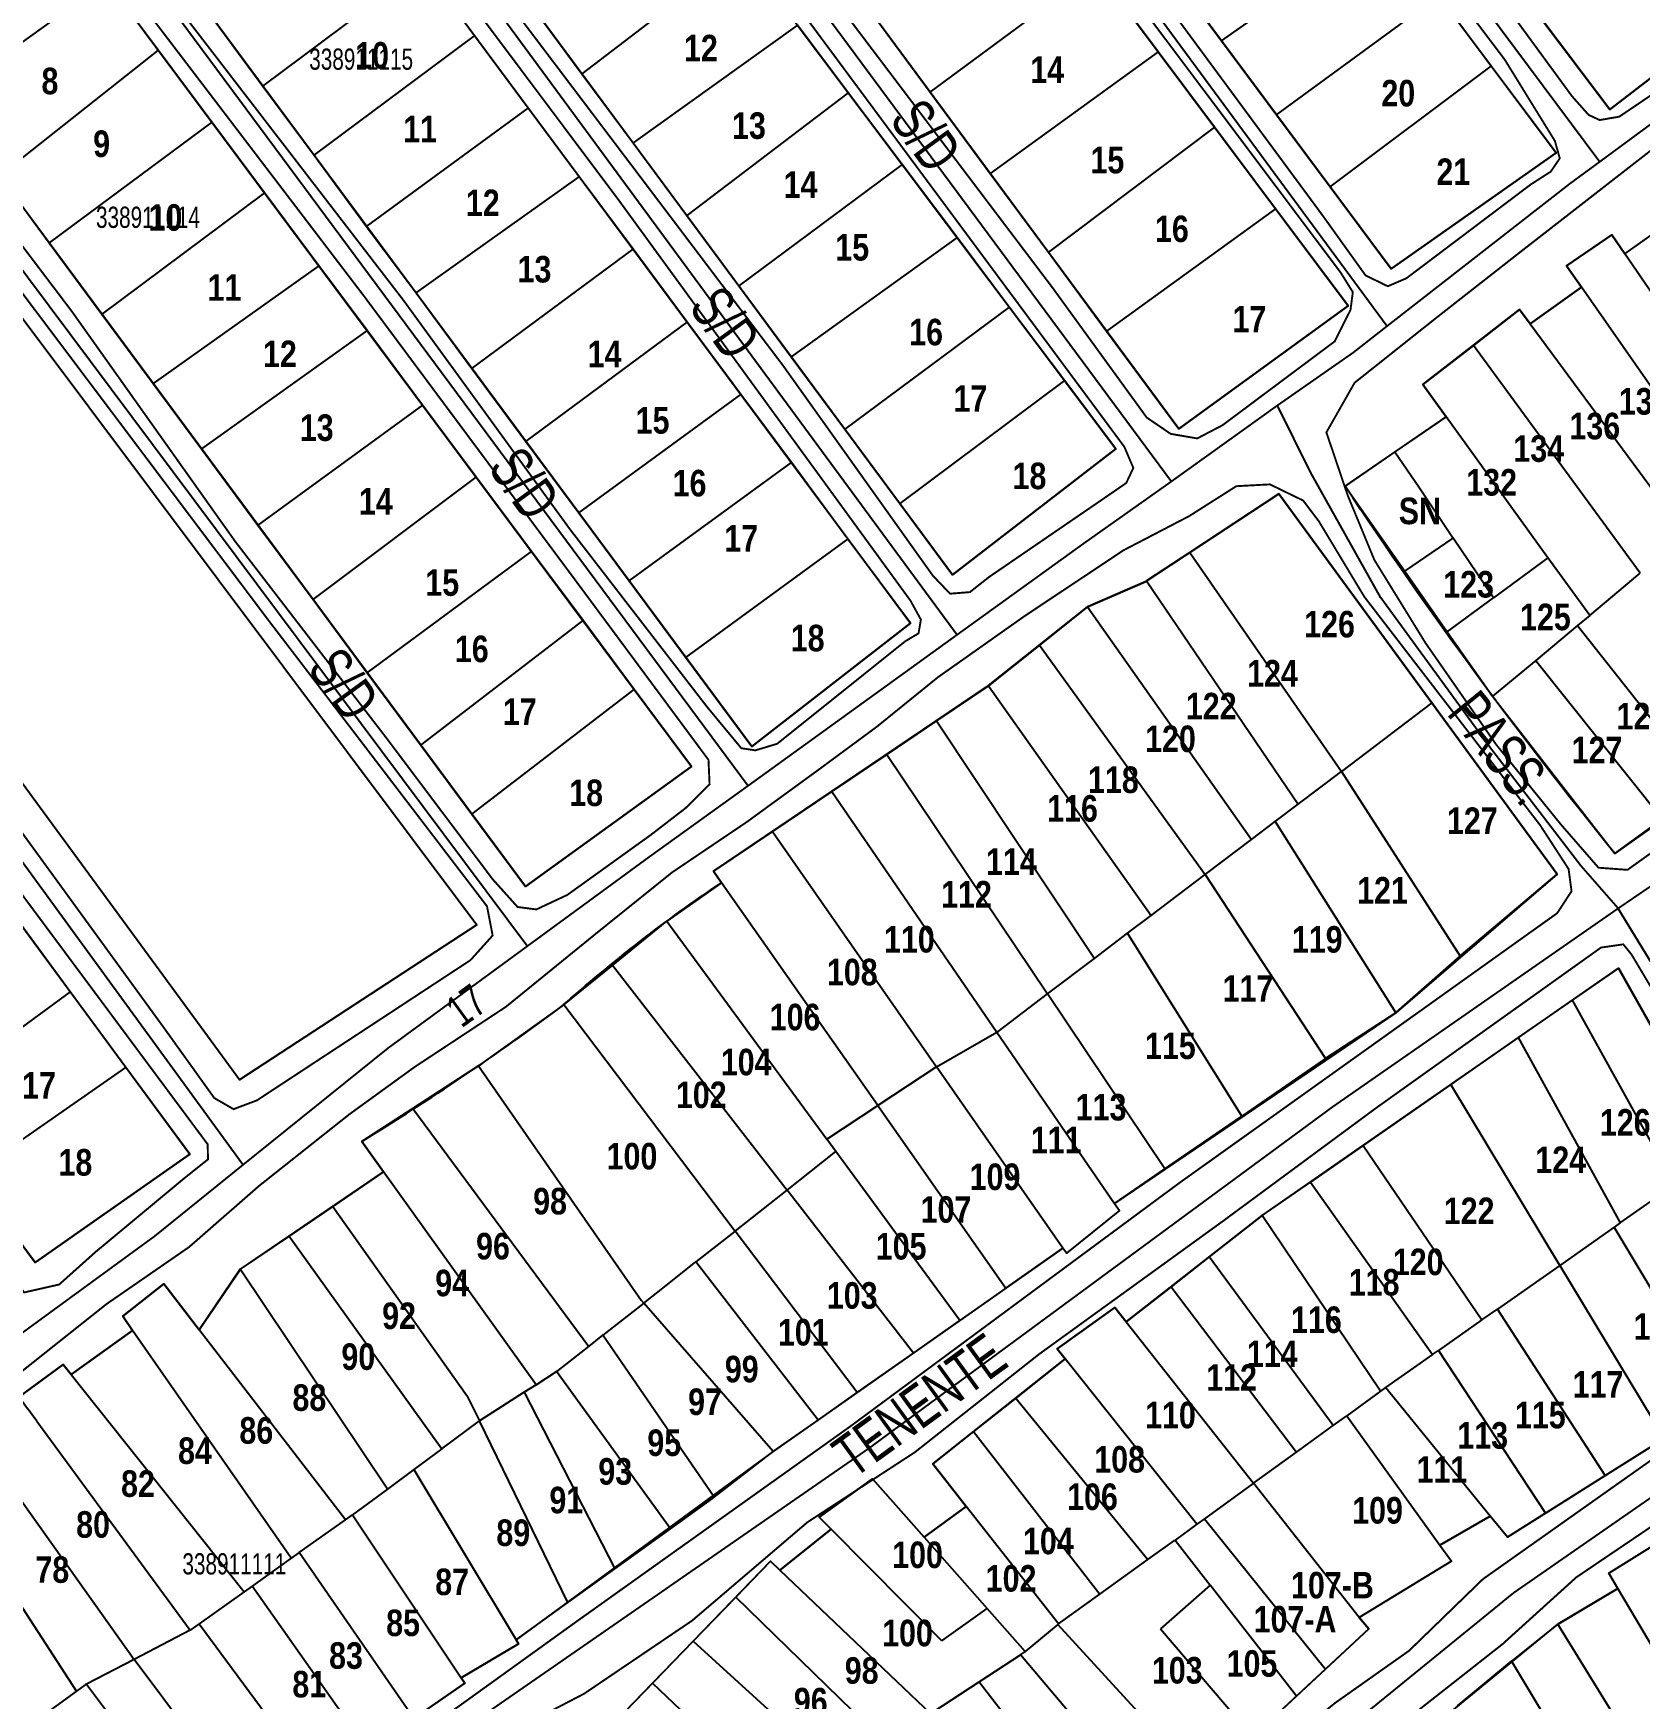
# Model space of a CAD drawing. Extents: x 204256 to 207861, y 4845615 to 4848347.
# Drawn here: x 207043.2 to 207194.6, y 4847500 to 4847656.9 of the extents above; entities that cross this region are included whole.
import ezdxf
from ezdxf.enums import TextEntityAlignment as Align

# ---------------------------------------------------------------- set-up
doc = ezdxf.new("R2010")
doc.units = 0
doc.header["$LTSCALE"] = 1.5
doc.header["$MEASUREMENT"] = 0
for name, pattern in [('PHANTOMX2', [5, 2.5, -0.5, 0.5, -0.5, 0.5, -0.5]), ('TRACO_13', [8, 5, -1, 1, -1]), ('TRACO_25', [8, 3, -1, 1, -1, 1, -1])]:
    doc.linetypes.add(name, pattern=pattern)
for name, color, linetype in [('CD-MALHA-LOTES', 40, 'CONTINUOUS'), ('CD_TXT_QUADRA', 7, 'CONTINUOUS'), ('RU-QUADRAS', 210, 'CONTINUOUS'), ('SV-EIXO-RUA-N-PAV', 6, 'CONTINUOUS'), ('SV-EIXO-RUA-PAV', 20, 'CONTINUOUS'), ('SV-RUA-NAO-PAV-S-GUIA-C-GUIA', 7, 'PHANTOMX2'), ('SV-RUA-PAVIM-S-GUIA-C-GUIA', 7, 'CONTINUOUS'), ('SV-TXT-RUA-N-PAV-S-GUIA-C-GUIA', 7, 'CONTINUOUS'), ('Th_NmrPort', 7, 'CONTINUOUS')]:
    doc.layers.add(name, color=color, linetype=linetype)
doc.styles.add('ARIAL', font='ARIAL.TTF')
doc.styles.get("Standard").update_dxf_attribs({"font": 'swisscbo.ttf'})

msp = doc.modelspace()

# ---------------------------------------------------------------- linework, layer by layer
at = {"layer": 'CD-MALHA-LOTES', "linetype": 'Continuous'}
for p, q in [((207155.2, 4847656.16), (207170.69, 4847667.06)), ((207110, 4847664.62), (207094.93, 4847653.05)), ((207050.17, 4847661.79), (207034.71, 4847650.67)), ((207055.01, 4847655.29), (207050.17, 4847661.79)), ((207064.87, 4847651.9), (207079.98, 4847663.17)), ((207084.82, 4847656.65), (207079.98, 4847663.17)), ((207127.75, 4847651.32), (207143.4, 4847662.92)), ((207149.22, 4847655.13), (207143.4, 4847662.92)), ((207150.35, 4847662.68), (207155.2, 4847656.16)), ((207160.39, 4847649.18), (207175.68, 4847660.39)), ((207180.62, 4847653.77), (207175.68, 4847660.39)), ((207059.83, 4847658.7), (207064.87, 4847651.9)), ((207089.99, 4847659.74), (207094.93, 4847653.05)), ((207122.19, 4847658.85), (207127.75, 4847651.32)), ((207115.24, 4847657.64), (207099.75, 4847646.54)), ((207120.03, 4847651.26), (207115.24, 4847657.64)), ((207185.36, 4847658.21), (207191.79, 4847649.68)), ((207069.7, 4847645.38), (207084.82, 4847656.65)), ((207089.88, 4847649.83), (207084.82, 4847656.65)), ((207155.2, 4847656.16), (207160.39, 4847649.18)), ((207055.01, 4847655.29), (207040.04, 4847643.47)), ((207060.07, 4847648.49), (207055.01, 4847655.29)), ((207149.22, 4847655.13), (207133.41, 4847643.66)), ((207154.53, 4847648.03), (207149.22, 4847655.13)), ((207094.93, 4847653.05), (207099.75, 4847646.54)), ((207165.44, 4847642.4), (207180.62, 4847653.77)), ((207064.87, 4847651.9), (207069.7, 4847645.38)), ((207120.03, 4847651.26), (207104.81, 4847639.7)), ((207125.12, 4847644.5), (207120.03, 4847651.26)), ((207127.75, 4847651.32), (207133.41, 4847643.66)), ((207074.65, 4847638.68), (207089.88, 4847649.83)), ((207094.68, 4847643.36), (207089.88, 4847649.83)), ((207160.39, 4847649.18), (207165.44, 4847642.4)), ((207060.07, 4847648.49), (207044.73, 4847637.13)), ((207065.03, 4847641.83), (207060.07, 4847648.49)), ((207154.53, 4847648.03), (207138.89, 4847636.24)), ((207160.3, 4847640.32), (207154.53, 4847648.03)), ((207099.75, 4847646.54), (207104.81, 4847639.7)), ((207069.7, 4847645.38), (207074.65, 4847638.68)), ((207125.12, 4847644.5), (207109.71, 4847633.08)), ((207130.28, 4847637.62), (207125.12, 4847644.5)), ((207040.04, 4847643.47), (207044.73, 4847637.13)), ((207079.3, 4847632.41), (207094.68, 4847643.36)), ((207099.76, 4847636.52), (207094.68, 4847643.36)), ((207133.41, 4847643.66), (207138.89, 4847636.24)), ((207065.03, 4847641.83), (207049.71, 4847630.4)), ((207070.14, 4847634.97), (207065.03, 4847641.83)), ((207165.44, 4847642.4), (207171.17, 4847634.69)), ((207104.81, 4847639.7), (207109.71, 4847633.08)), ((207160.3, 4847640.32), (207144.37, 4847628.82)), ((207193.21, 4847636.09), (207199.37, 4847640.46)), ((207074.65, 4847638.68), (207079.3, 4847632.41)), ((207044.73, 4847637.13), (207049.71, 4847630.4)), ((207130.28, 4847637.62), (207114.66, 4847626.38)), ((207135.2, 4847631.08), (207130.28, 4847637.62)), ((207070.14, 4847634.97), (207054.54, 4847623.87)), ((207074.69, 4847628.86), (207070.14, 4847634.97)), ((207084.56, 4847625.3), (207099.76, 4847636.52)), ((207104.86, 4847629.64), (207099.76, 4847636.52)), ((207138.89, 4847636.24), (207144.37, 4847628.82)), ((207208.28, 4847613.98), (207193.21, 4847636.09)), ((207079.3, 4847632.41), (207084.56, 4847625.3)), ((207109.71, 4847633.08), (207114.66, 4847626.38)), ((207189.11, 4847632.94), (207184.28, 4847629.5)), ((207203.04, 4847612.97), (207189.11, 4847632.94)), ((207049.71, 4847630.4), (207054.54, 4847623.87)), ((207135.2, 4847631.08), (207119.71, 4847619.56)), ((207140.39, 4847624.17), (207135.2, 4847631.08)), ((207074.69, 4847628.86), (207059.09, 4847617.71)), ((207079.91, 4847621.85), (207074.69, 4847628.86)), ((207089.66, 4847618.42), (207104.86, 4847629.64)), ((207109.9, 4847622.85), (207104.86, 4847629.64)), ((207144.37, 4847628.82), (207151.19, 4847619.59)), ((207184.28, 4847629.5), (207198.97, 4847609.58)), ((207194.65, 4847605.99), (207178.93, 4847627.47)), ((207114.66, 4847626.38), (207119.71, 4847619.56)), ((207084.56, 4847625.3), (207089.66, 4847618.42)), ((207140.39, 4847624.17), (207124.89, 4847612.56)), ((207054.54, 4847623.87), (207059.09, 4847617.71)), ((207094.63, 4847611.7), (207109.9, 4847622.85)), ((207114.67, 4847616.42), (207109.9, 4847622.85)), ((207079.91, 4847621.85), (207064.41, 4847610.53)), ((207084.97, 4847615.05), (207079.91, 4847621.85)), ((207119.71, 4847619.56), (207124.89, 4847612.56)), ((207176.36, 4847620.74), (207171.54, 4847617.43)), ((207185.96, 4847607.46), (207176.36, 4847620.74)), ((207059.09, 4847617.71), (207064.41, 4847610.53)), ((207089.66, 4847618.42), (207094.63, 4847611.7)), ((207099.39, 4847605.27), (207114.67, 4847616.42)), ((207120, 4847609.22), (207114.67, 4847616.42)), ((207171.54, 4847617.43), (207173.84, 4847614.03)), ((207069.61, 4847603.51), (207084.97, 4847615.05)), ((207090.19, 4847608.04), (207084.97, 4847615.05)), ((207173.84, 4847614.03), (207177.04, 4847609.29)), ((207094.63, 4847611.7), (207099.39, 4847605.27)), ((207064.41, 4847610.53), (207069.61, 4847603.51)), ((207104.72, 4847598.07), (207120, 4847609.22)), ((207172.46, 4847606.2), (207177.04, 4847609.29)), ((207180.82, 4847603.68), (207177.04, 4847609.29)), ((207074.71, 4847596.61), (207090.19, 4847608.04)), ((207095.04, 4847601.53), (207090.19, 4847608.04)), ((207152.2, 4847607.94), (207148.13, 4847605.27)), ((207152.2, 4847607.94), (207166.5, 4847587.33)), ((207185.96, 4847607.46), (207180.82, 4847603.68)), ((207189.9, 4847602.03), (207185.96, 4847607.46)), ((207099.39, 4847605.27), (207104.72, 4847598.07)), ((207148.13, 4847605.27), (207162.43, 4847584.25)), ((207172.46, 4847606.2), (207176.47, 4847600.48)), ((207189.9, 4847602.03), (207194.65, 4847605.99)), ((207176.47, 4847600.48), (207180.82, 4847603.68)), ((207069.61, 4847603.51), (207074.71, 4847596.61)), ((207142.57, 4847602.82), (207138.04, 4847599.22)), ((207142.57, 4847602.82), (207158.01, 4847580.9)), ((207189.9, 4847602.03), (207188.74, 4847601.07)), ((207079.76, 4847589.79), (207095.04, 4847601.53)), ((207099.86, 4847595.05), (207095.04, 4847601.53)), ((207176.47, 4847600.48), (207180.74, 4847594.4)), ((207188.74, 4847601.07), (207184.8, 4847597.78)), ((207188.74, 4847601.07), (207200.83, 4847585.77)), ((207138.04, 4847599.22), (207133.25, 4847595.4)), ((207138.04, 4847599.22), (207153.65, 4847577.6)), ((207104.72, 4847598.07), (207110.94, 4847589.67)), ((207184.8, 4847597.78), (207180.74, 4847594.4)), ((207074.71, 4847596.61), (207079.76, 4847589.79)), ((207084.56, 4847583.3), (207099.86, 4847595.05)), ((207133.25, 4847595.4), (207128.33, 4847592.08)), ((207133.25, 4847595.4), (207148.58, 4847573.76)), ((207180.74, 4847594.4), (207192.26, 4847579.6)), ((207175.01, 4847593.78), (207166.5, 4847587.33)), ((207128.33, 4847592.08), (207123.65, 4847588.93)), ((207128.33, 4847592.08), (207143.22, 4847569.71)), ((207079.76, 4847589.79), (207084.56, 4847583.3)), ((207123.65, 4847588.93), (207118.48, 4847585.44)), ((207123.65, 4847588.93), (207138.8, 4847566.36)), ((207162.43, 4847584.25), (207166.5, 4847587.33)), ((207166.5, 4847587.33), (207177.67, 4847569.92)), ((207118.48, 4847585.44), (207112.88, 4847581.66)), ((207118.48, 4847585.44), (207134.04, 4847562.77)), ((207084.56, 4847583.3), (207089.61, 4847576.47)), ((207160.25, 4847582.6), (207162.43, 4847584.25)), ((207112.88, 4847581.66), (207128.35, 4847559.49)), ((207158.01, 4847580.9), (207160.25, 4847582.6)), ((207160.25, 4847582.6), (207171.61, 4847564.58)), ((207192.26, 4847579.6), (207196.72, 4847582.81)), ((207153.65, 4847577.6), (207158.01, 4847580.9)), ((207148.58, 4847573.76), (207153.65, 4847577.6)), ((207153.65, 4847577.6), (207165, 4847560.27)), ((207108.07, 4847576.84), (207102.94, 4847573.22)), ((207122.81, 4847555.83), (207108.07, 4847576.84)), ((207046.71, 4847566.57), (207041.61, 4847573.5)), ((207102.94, 4847573.22), (207118.01, 4847552.66)), ((207146.34, 4847572.07), (207148.58, 4847573.76)), ((207143.22, 4847569.71), (207146.34, 4847572.07)), ((207157.11, 4847554.83), (207146.34, 4847572.07)), ((207097.82, 4847569.08), (207093.23, 4847565.35)), ((207097.82, 4847569.08), (207114.26, 4847547.87)), ((207138.8, 4847566.36), (207143.22, 4847569.71)), ((207046.71, 4847566.57), (207032.34, 4847556.01)), ((207051.96, 4847559.44), (207046.71, 4847566.57)), ((207149.86, 4847549.87), (207138.8, 4847566.36)), ((207093.23, 4847565.35), (207109.36, 4847544.01)), ((207171.61, 4847564.58), (207165, 4847560.27)), ((207188.23, 4847565.76), (207183.16, 4847562.24)), ((207188.23, 4847565.76), (207197.88, 4847548.38)), ((207128.35, 4847559.49), (207134.04, 4847562.77)), ((207134.04, 4847562.77), (207145.12, 4847546.62)), ((207183.16, 4847562.24), (207176.79, 4847557.81)), ((207183.16, 4847562.24), (207192.77, 4847544.79)), ((207165, 4847560.27), (207157.11, 4847554.83)), ((207037.35, 4847549.26), (207051.96, 4847559.44)), ((207085.19, 4847559.59), (207078.99, 4847555.57)), ((207085.19, 4847559.59), (207100.53, 4847537.51)), ((207128.35, 4847559.49), (207122.81, 4847555.83)), ((207140.26, 4847542.41), (207128.35, 4847559.49)), ((207176.79, 4847557.81), (207168.54, 4847552.07)), ((207187.06, 4847540.78), (207176.79, 4847557.81)), ((207078.99, 4847555.57), (207095.59, 4847533.15)), ((207118.01, 4847552.66), (207122.81, 4847555.83)), ((207122.81, 4847555.83), (207134.88, 4847538.63)), ((207149.86, 4847549.87), (207157.11, 4847554.83)), ((207118.86, 4847551.5), (207118.01, 4847552.66)), ((207168.54, 4847552.07), (207163.57, 4847548.62)), ((207168.54, 4847552.07), (207179.74, 4847535.64)), ((207114.26, 4847547.87), (207118.86, 4847551.5)), ((207130.53, 4847535.58), (207118.86, 4847551.5)), ((207037.35, 4847549.26), (207043.43, 4847541.06)), ((207076.25, 4847549.58), (207071.45, 4847546.32)), ((207090.62, 4847529.54), (207076.25, 4847549.58)), ((207145.12, 4847546.62), (207149.86, 4847549.87)), ((207109.36, 4847544.01), (207114.26, 4847547.87)), ((207126.17, 4847532.52), (207114.26, 4847547.87)), ((207159.04, 4847545.47), (207163.57, 4847548.62)), ((207163.57, 4847548.62), (207175.08, 4847532.37)), ((207192.77, 4847544.79), (207197.88, 4847548.38)), ((207071.45, 4847546.32), (207067.34, 4847543.53)), ((207071.45, 4847546.32), (207084.1, 4847528.52)), ((207145.58, 4847545.95), (207140.59, 4847541.94)), ((207145.12, 4847546.62), (207145.58, 4847545.95)), ((207109.36, 4847544.01), (207105.67, 4847541.1)), ((207120.87, 4847528.79), (207109.36, 4847544.01)), ((207170.18, 4847528.92), (207159.04, 4847545.47)), ((207192.18, 4847544.38), (207187.06, 4847540.78)), ((207192.77, 4847544.79), (207192.18, 4847544.38)), ((207200.97, 4847529.75), (207192.18, 4847544.38)), ((207067.34, 4847543.53), (207062.74, 4847540.41)), ((207067.34, 4847543.53), (207081.74, 4847523.5)), ((207134.88, 4847538.63), (207140.26, 4847542.41)), ((207140.59, 4847541.94), (207140.26, 4847542.41)), ((207102.88, 4847538.89), (207105.67, 4847541.1)), ((207117.19, 4847526.21), (207105.67, 4847541.1)), ((207154.04, 4847541.58), (207150.45, 4847538.77)), ((207165.71, 4847525.68), (207154.04, 4847541.58)), ((207062.74, 4847540.41), (207058.87, 4847534.72)), ((207076.6, 4847519.7), (207062.74, 4847540.41)), ((207187.06, 4847540.78), (207181.19, 4847536.66)), ((207187.06, 4847540.78), (207195.77, 4847526.36)), ((207100.77, 4847537.23), (207102.88, 4847538.89)), ((207134.88, 4847538.63), (207130.53, 4847535.58)), ((207150.45, 4847538.77), (207146.22, 4847535.45)), ((207150.45, 4847538.77), (207162.26, 4847523.18)), ((207100.77, 4847537.23), (207096.91, 4847534.19)), ((207100.53, 4847537.51), (207100.77, 4847537.23)), ((207112.94, 4847523.23), (207100.77, 4847537.23)), ((207179.74, 4847535.64), (207181.19, 4847536.66)), ((207191.36, 4847520.97), (207181.19, 4847536.66)), ((207052.6, 4847534.66), (207046.8, 4847530.5)), ((207067.54, 4847513.18), (207052.6, 4847534.66)), ((207067.81, 4847523.1), (207058.87, 4847534.72)), ((207126.17, 4847532.52), (207130.53, 4847535.58)), ((207146.22, 4847535.45), (207158.22, 4847520.26)), ((207179.74, 4847535.64), (207175.63, 4847532.75)), ((207095.59, 4847533.15), (207096.91, 4847534.19)), ((207107.4, 4847518.94), (207096.91, 4847534.19)), ((207120.87, 4847528.79), (207126.17, 4847532.52)), ((207140.48, 4847531.96), (207135.82, 4847528.27)), ((207152.88, 4847516.39), (207140.48, 4847531.96)), ((207175.08, 4847532.37), (207170.66, 4847529.26)), ((207175.08, 4847532.37), (207175.63, 4847532.75)), ((207175.63, 4847532.75), (207185.74, 4847517.42)), ((207046.8, 4847530.5), (207063.1, 4847510.02)), ((207090.62, 4847529.54), (207092.55, 4847530.78)), ((207103.28, 4847515.97), (207092.55, 4847530.78)), ((207084.1, 4847528.52), (207085.27, 4847526.12)), ((207089.5, 4847528.82), (207085.27, 4847526.12)), ((207090.62, 4847529.54), (207089.5, 4847528.82)), ((207089.5, 4847528.82), (207098.02, 4847512.19)), ((207117.19, 4847526.21), (207120.87, 4847528.79)), ((207135.82, 4847528.27), (207131.83, 4847525.12)), ((207135.82, 4847528.27), (207148.27, 4847513.06)), ((207170.18, 4847528.92), (207166.99, 4847526.61)), ((207170.66, 4847529.26), (207170.18, 4847528.92)), ((207180.52, 4847517.15), (207170.66, 4847529.26)), ((207043.57, 4847526.1), (207042.69, 4847527.31)), ((207043.57, 4847526.1), (207058.03, 4847506.41)), ((207081.74, 4847523.5), (207085.27, 4847526.12)), ((207093.6, 4847509.01), (207085.27, 4847526.12)), ((207112.94, 4847523.23), (207117.19, 4847526.21)), ((207131.83, 4847525.12), (207143.74, 4847509.8)), ((207162.26, 4847523.18), (207165.71, 4847525.68)), ((207165.71, 4847525.68), (207166.99, 4847526.61)), ((207166.99, 4847526.61), (207175.77, 4847514.43)), ((207037.81, 4847524.64), (207052.75, 4847503.66)), ((207047.31, 4847500.67), (207033.32, 4847522.22)), ((207072.65, 4847516.81), (207067.81, 4847523.1)), ((207081.74, 4847523.5), (207079.09, 4847521.54)), ((207158.22, 4847520.26), (207162.26, 4847523.18)), ((207079.09, 4847521.54), (207076.6, 4847519.7)), ((207079.09, 4847521.54), (207088.73, 4847505.5)), ((207185.74, 4847517.42), (207191.36, 4847520.97)), ((207076.6, 4847519.7), (207073.3, 4847517.27)), ((207158.22, 4847520.26), (207153.58, 4847516.9)), ((207168.16, 4847507.6), (207158.22, 4847520.26)), ((207131.15, 4847518.07), (207127.19, 4847515.17)), ((207139.85, 4847507), (207131.15, 4847518.07)), ((207185.74, 4847517.42), (207182.15, 4847515.16)), ((207068.3, 4847513.72), (207072.65, 4847516.81)), ((207072.65, 4847516.81), (207073.3, 4847517.27)), ((207073.3, 4847517.27), (207083.55, 4847501.92)), ((207098.02, 4847512.19), (207103.28, 4847515.97)), ((207118.43, 4847515.92), (207113.59, 4847512.06)), ((207128.85, 4847505.4), (207118.43, 4847515.92)), ((207152.88, 4847516.39), (207150.83, 4847514.9)), ((207153.58, 4847516.9), (207152.88, 4847516.39)), ((207153.58, 4847516.9), (207165, 4847502.74)), ((207175.77, 4847514.43), (207180.52, 4847517.15)), ((207182.15, 4847515.16), (207180.52, 4847517.15)), ((207127.19, 4847515.17), (207133.12, 4847508.46)), ((207150.83, 4847514.9), (207154.13, 4847510.66)), ((207175.77, 4847514.43), (207176.86, 4847512.92)), ((207191.68, 4847511.78), (207196.52, 4847514.78)), ((207067.54, 4847513.18), (207063.86, 4847510.56)), ((207068.3, 4847513.72), (207067.54, 4847513.18)), ((207079.1, 4847498.08), (207068.3, 4847513.72)), ((207143.74, 4847509.8), (207148.27, 4847513.06)), ((207176.86, 4847512.92), (207168.16, 4847507.6)), ((207093.6, 4847509.01), (207098.02, 4847512.19)), ((207113.59, 4847512.06), (207127.81, 4847498.52)), ((207192.54, 4847510.33), (207191.68, 4847511.78)), ((207063.1, 4847510.02), (207058.86, 4847507)), ((207063.86, 4847510.56), (207063.1, 4847510.02)), ((207074.76, 4847495.09), (207063.86, 4847510.56)), ((207109.42, 4847509.51), (207105.4, 4847505.36)), ((207123.94, 4847495.42), (207109.42, 4847509.51)), ((207139.85, 4847507), (207143.74, 4847509.8)), ((207154.13, 4847510.66), (207149.45, 4847506.52)), ((207162.27, 4847500.2), (207154.13, 4847510.66)), ((207192.54, 4847510.33), (207186.88, 4847506.98)), ((207202.35, 4847493.76), (207192.54, 4847510.33)), ((207088.73, 4847505.5), (207093.6, 4847509.01)), ((207128.85, 4847505.4), (207133.12, 4847508.46)), ((207136.71, 4847504.41), (207133.12, 4847508.46)), ((207058.03, 4847506.41), (207052.75, 4847503.66)), ((207058.86, 4847507), (207058.03, 4847506.41)), ((207058.86, 4847507), (207070.07, 4847491.85)), ((207139.77, 4847506.94), (207136.71, 4847504.41)), ((207139.85, 4847507), (207139.77, 4847506.94)), ((207153.02, 4847492.53), (207139.77, 4847506.94)), ((207149.45, 4847506.52), (207158.14, 4847496.38)), ((207186.88, 4847506.98), (207182.53, 4847503.48)), ((207197.26, 4847490.19), (207186.88, 4847506.98)), ((207105.4, 4847505.36), (207101.59, 4847501.42)), ((207105.4, 4847505.36), (207119.92, 4847492.21)), ((207052.75, 4847503.66), (207048.26, 4847501.33)), ((207064.48, 4847487.99), (207052.75, 4847503.66)), ((207132.35, 4847501.54), (207136.25, 4847504.09)), ((207136.25, 4847504.09), (207136.58, 4847504.31)), ((207148.42, 4847489.68), (207136.25, 4847504.09)), ((207136.71, 4847504.41), (207136.58, 4847504.31)), ((207177.44, 4847499.28), (207182.53, 4847503.48)), ((207182.53, 4847503.48), (207192.49, 4847486.93)), ((207162.27, 4847500.2), (207165, 4847502.74)), ((207047.31, 4847500.67), (207043.41, 4847497.83)), ((207048.13, 4847501.26), (207047.31, 4847500.67)), ((207048.26, 4847501.33), (207048.13, 4847501.26)), ((207048.26, 4847501.33), (207060.4, 4847485.17)), ((207097.21, 4847496.9), (207101.59, 4847501.42)), ((207101.59, 4847501.42), (207115.24, 4847488.47)), ((207128.08, 4847498.74), (207132.35, 4847501.54)), ((207132.35, 4847501.54), (207143.79, 4847486.79)), ((207158.14, 4847496.38), (207162.27, 4847500.2))]:
    msp.add_line(p, q, dxfattribs=at)
at = {"layer": 'CD-MALHA-LOTES'}
msp.add_lwpolyline([(206996.8, 4847687.09), (206999.6, 4847686.92), (207085.02, 4847572.86), (207062.66, 4847558.25), (206980.03, 4847671.05), (206979.99, 4847673.95), (206980.31, 4847677.41), (206981.45, 4847681.22), (206984.21, 4847682.98), (206986.46, 4847684.45), (206989.57, 4847686.01), (206992.17, 4847686.4)], close=True, dxfattribs=at)
at = {"layer": 'CD-MALHA-LOTES', "linetype": 'Continuous'}
for points in [[(207191.79, 4847649.68), (207206.18, 4847660.79), (207199.91, 4847669.28)], [(207171.17, 4847634.69), (207186.72, 4847645.61), (207180.62, 4847653.77)], [(207151.19, 4847619.59), (207167.12, 4847631.19), (207160.3, 4847640.32)], [(207193.21, 4847636.09), (207191.97, 4847637.9), (207187.7, 4847634.96), (207189.11, 4847632.94)], [(207184.28, 4847629.5), (207183.29, 4847630.84), (207178.93, 4847627.47)], [(207178.93, 4847627.47), (207174.16, 4847623.79), (207176.36, 4847620.74)], [(207124.89, 4847612.56), (207129.85, 4847605.85), (207145.24, 4847617.71), (207140.39, 4847624.17)], [(207171.54, 4847617.43), (207166.85, 4847614.2), (207172.46, 4847606.2)], [(207175.01, 4847593.78), (207160.61, 4847613.48), (207152.2, 4847607.94)], [(207110.94, 4847589.67), (207125.88, 4847601.3), (207120, 4847609.22)], [(207148.13, 4847605.27), (207148, 4847605.18), (207142.57, 4847602.82)], [(207196.72, 4847582.81), (207184.91, 4847597.62), (207184.8, 4847597.78)], [(207089.61, 4847576.47), (207105.27, 4847587.79), (207099.86, 4847595.05)], [(207177.67, 4847569.92), (207177.8, 4847570.03), (207186.81, 4847577.64), (207175.01, 4847593.78)], [(207112.88, 4847581.66), (207107.32, 4847577.91), (207108.07, 4847576.84)], [(207102.94, 4847573.22), (207102.74, 4847573.08), (207097.82, 4847569.08)], [(207171.61, 4847564.58), (207171.7, 4847564.64), (207177.67, 4847569.92)], [(207202.35, 4847551.53), (207192.59, 4847568.8), (207188.23, 4847565.76)], [(207134.04, 4847562.77), (207134.14, 4847562.83), (207138.8, 4847566.36)], [(207093.23, 4847565.35), (207093.04, 4847565.19), (207085.19, 4847559.59)], [(207043.43, 4847541.06), (207057.98, 4847551.26), (207051.96, 4847559.44)], [(207078.99, 4847555.57), (207074.19, 4847552.46), (207076.25, 4847549.58)], [(207159.04, 4847545.47), (207158.63, 4847545.18), (207154.04, 4847541.58)], [(207058.87, 4847534.72), (207055.55, 4847539.04), (207051.67, 4847535.99), (207052.6, 4847534.66)], [(207146.22, 4847535.45), (207145.14, 4847536.82), (207139.71, 4847532.93), (207140.48, 4847531.96)], [(207092.55, 4847530.78), (207092.7, 4847530.87), (207095.59, 4847533.15)], [(207046.8, 4847530.5), (207046.06, 4847531.43), (207041.9, 4847528.38), (207042.69, 4847527.31)], [(207131.83, 4847525.12), (207128.01, 4847522.09), (207131.15, 4847518.07)], [(207191.36, 4847520.97), (207196.91, 4847524.47), (207195.77, 4847526.36)], [(207107.4, 4847518.94), (207112.79, 4847523.12), (207112.94, 4847523.23)], [(207127.19, 4847515.17), (207122.31, 4847520.68), (207117.29, 4847517.07), (207118.43, 4847515.92)], [(207103.28, 4847515.97), (207107.25, 4847518.83), (207107.4, 4847518.94)], [(207148.27, 4847513.06), (207150.77, 4847514.86), (207150.83, 4847514.9)], [(207113.59, 4847512.06), (207112.7, 4847512.91), (207109.42, 4847509.51)], [(207165, 4847502.74), (207169.08, 4847506.52), (207168.16, 4847507.6)], [(207083.55, 4847501.92), (207088.95, 4847505.13), (207088.73, 4847505.5)], [(207079.1, 4847498.08), (207083.9, 4847501.4), (207083.55, 4847501.92)]]:
    msp.add_lwpolyline(points, dxfattribs=at)
at = {"layer": 'RU-QUADRAS', "color": 6, "linetype": 'Continuous'}
for points in [[(207083.63, 4847793.05), (207100.15, 4847804.53), (207206.18, 4847660.79), (207191.79, 4847649.68)], [(207063.52, 4847779.41), (207079.08, 4847789.66), (207186.72, 4847645.61), (207171.17, 4847634.69)], [(207044.25, 4847764.36), (207059.34, 4847775.34), (207167.12, 4847631.19), (207151.19, 4847619.59)], [(207038.83, 4847728.89), (207053.7, 4847739.57), (207145.24, 4847617.71), (207129.85, 4847605.85)], [(207018.49, 4847714.55), (207033.71, 4847725.55), (207125.88, 4847601.3), (207110.94, 4847589.67)], [(206998.76, 4847699.26), (207013.73, 4847710.73), (207105.27, 4847587.79), (207089.61, 4847576.47)], [(206952.03, 4847664.62), (206966.86, 4847675.06), (207057.98, 4847551.26), (207043.43, 4847541.06)]]:
    msp.add_lwpolyline(points, close=True, dxfattribs=at)
msp.add_lwpolyline([(206979.99, 4847673.95, -0.099583), (206981.45, 4847681.22, -0.05391), (206989.57, 4847686.01), (206996.8, 4847687.09), (206999.6, 4847686.92), (207085.02, 4847572.86), (207062.66, 4847558.25), (206980.03, 4847671.05)], format="xyb", close=True, dxfattribs=at)
for points in [[(207254.48, 4847623.59), (207192.26, 4847579.6, -0.024843), (207166.85, 4847614.2), (207176.36, 4847620.74), (207174.16, 4847623.79), (207183.29, 4847630.84), (207184.28, 4847629.5), (207189.11, 4847632.94), (207187.7, 4847634.96), (207191.97, 4847637.9), (207193.21, 4847636.09), (207199.37, 4847640.46)], [(207041.9, 4847528.38), (207046.06, 4847531.43), (207046.8, 4847530.5), (207052.6, 4847534.66), (207051.67, 4847535.99), (207055.55, 4847539.04), (207058.87, 4847534.72), (207062.75, 4847540.42), (207076.25, 4847549.58), (207074.19, 4847552.46, 0.022279), (207093.04, 4847565.19, -0.033497), (207108.07, 4847576.84), (207107.32, 4847577.91), (207133.24, 4847595.41), (207142.57, 4847602.82), (207148, 4847605.18), (207160.61, 4847613.48), (207186.81, 4847577.64), (207171.61, 4847564.58), (207145.12, 4847546.62), (207145.58, 4847545.95), (207140.59, 4847541.94), (207140.26, 4847542.41), (207112.86, 4847523.18), (207088.73, 4847505.5), (207088.95, 4847505.13), (207083.55, 4847501.92), (207083.9, 4847501.4), (207060.4, 4847485.17)]]:
    msp.add_lwpolyline(points, format="xyb", dxfattribs=at)
for points in [[(207097.21, 4847496.9), (207112.7, 4847512.91), (207113.59, 4847512.06), (207118.43, 4847515.92), (207117.29, 4847517.07), (207122.31, 4847520.68), (207127.19, 4847515.17), (207131.15, 4847518.07), (207128.01, 4847522.09), (207140.48, 4847531.96), (207139.71, 4847532.93), (207145.14, 4847536.82), (207146.22, 4847535.45), (207159.04, 4847545.47), (207192.59, 4847568.8), (207210.97, 4847536.28)], [(207196.91, 4847524.47), (207182.15, 4847515.16), (207180.52, 4847517.15), (207175.77, 4847514.43), (207176.86, 4847512.92), (207168.16, 4847507.6), (207169.08, 4847506.52), (207153.49, 4847492.07)], [(207152.56, 4847478.84), (207186.84, 4847506.95), (207192.54, 4847510.33), (207191.68, 4847511.78), (207196.52, 4847514.78)]]:
    msp.add_lwpolyline(points, dxfattribs=at)
at = {"layer": 'SV-EIXO-RUA-N-PAV'}
for points in [[(207059.29, 4847780.66), (207170.81, 4847629.28)], [(207038.89, 4847765.41), (207053.89, 4847745.14), (207150.48, 4847614.65)], [(207014.53, 4847715.54), (207110.59, 4847585.97)], [(206993.2, 4847699.49), (207025.04, 4847657.51), (207089.82, 4847570.87)], [(207059.8, 4847696.29), (207080.12, 4847668.37), (207130.3, 4847600.2)], [(206955.46, 4847402.99), (207035.84, 4847460.74), (207084.5, 4847497.59), (207121.98, 4847523.54), (207165.68, 4847555.71), (207192.57, 4847574.41), (207205.87, 4847583.46), (207301.47, 4847651.14), (207305.04, 4847655.16), (207308.41, 4847658.97), (207325.89, 4847668.53), (207332.02, 4847674.83), (207339.59, 4847679.34), (207343.73, 4847683.48), (207348.06, 4847684.2), (207352.48, 4847684.2)], [(206967.66, 4847681.57), (206976.59, 4847668.9), (207063.02, 4847550.24)], [(206955.46, 4847466.78), (206960.63, 4847471.95), (206984.37, 4847487.87), (206994.59, 4847495.6), (207004.03, 4847503.87), (207016.04, 4847514.4), (207023.23, 4847520.04), (207033.25, 4847527.9), (207042.82, 4847534.87), (207054.7, 4847543.52), (207063.02, 4847550.24), (207076.67, 4847561.26), (207089.82, 4847570.87), (207101.3, 4847579.27), (207110.59, 4847585.97), (207130.3, 4847600.2), (207142.21, 4847608.79), (207150.48, 4847614.65), (207160.48, 4847621.79), (207167.63, 4847626.8), (207170.81, 4847629.28), (207188.01, 4847642.68), (207190.86, 4847644.77), (207207.08, 4847656.72)], [(207374.98, 4847651), (207367.88, 4847645.82), (207360.67, 4847639.15), (207331.83, 4847617.06), (207324.09, 4847611.13), (207311.66, 4847600.5), (207256.51, 4847561.39), (207217.49, 4847536.79), (207215.72, 4847534.76), (207215.29, 4847534.03), (207211.55, 4847529.94), (207182.71, 4847509.94), (207159.47, 4847491.02), (207069.99, 4847422.08), (207011.33, 4847380.54), (206974.21, 4847356.58), (206955.45, 4847341.36)], [(207215.72, 4847534.76), (207211.33, 4847542.68), (207201.59, 4847559.67), (207192.57, 4847574.41), (207189.04, 4847578.43), (207180.36, 4847589.76), (207170.22, 4847603.67), (207163.58, 4847615.52), (207160.48, 4847621.79)]]:
    msp.add_lwpolyline(points, dxfattribs=at)
at = {"layer": 'SV-EIXO-RUA-PAV'}
msp.add_lwpolyline([(207079.49, 4847795.74), (207140.03, 4847712.95), (207190.86, 4847644.77)], dxfattribs=at)
at = {"layer": 'SV-RUA-NAO-PAV-S-GUIA-C-GUIA', "linetype": 'TRACO_13', "const_width": 0.18, "flags": 128}
for points in [[(207062.47, 4847779.09), (207063.75, 4847777.45), (207080.19, 4847755.27), (207095.45, 4847733.48), (207114.12, 4847708.04), (207132.99, 4847683.27), (207148.15, 4847662.17), (207164.76, 4847639.66), (207168.77, 4847634.06), (207170.87, 4847633.04), (207172.62, 4847633.79), (207184.32, 4847642.62)], [(207043.68, 4847764.18), (207044.79, 4847762.49), (207072.75, 4847722.96), (207092.6, 4847696.47), (207094.35, 4847693.53), (207116.61, 4847662.86), (207139.26, 4847632.92), (207148.15, 4847620.67), (207150.41, 4847619.13), (207152.91, 4847618.7), (207155.3, 4847619.95), (207165.86, 4847627.84), (207167.35, 4847630.8), (207167.57, 4847632.49), (207166.42, 4847634.33), (207125.8, 4847688.45), (207098.01, 4847725.54), (207070.48, 4847762.76), (207061.05, 4847775.26), (207059.98, 4847776.43)], [(207058.92, 4847699.71), (207069.86, 4847684.12), (207089.53, 4847657.76), (207113.88, 4847625.57), (207127.99, 4847605.78), (207129.62, 4847604.07), (207131.49, 4847604.22), (207133.29, 4847605.64), (207144.45, 4847613.28), (207146.22, 4847614.5), (207146.89, 4847615.92), (207146.04, 4847617.91), (207114.46, 4847660.5), (207090.31, 4847693.06), (207065.55, 4847726.19), (207054.83, 4847740.6)], [(207018.16, 4847715.64), (207017.37, 4847714.25), (207018.79, 4847712.18), (207036.58, 4847688.61), (207056.76, 4847659.46), (207078.13, 4847631.7), (207093.82, 4847610.12), (207106.72, 4847593.41), (207109.95, 4847589.51), (207111.28, 4847589.31), (207113.33, 4847589.93), (207125.4, 4847599.59), (207126.65, 4847600.33), (207126.87, 4847601.63), (207125.9, 4847603.4), (207098.38, 4847641.18), (207072.95, 4847675.11), (207056.43, 4847697.71)], [(207015.02, 4847711.66), (207021.51, 4847703.89), (207033.41, 4847687.19), (207053.14, 4847660), (207074.43, 4847632.07), (207094.35, 4847605.29), (207106.86, 4847588.41), (207106.96, 4847586.1), (207104.69, 4847583.86), (207101.42, 4847581.34), (207093.56, 4847575.69), (207090.64, 4847574.32), (207088.87, 4847574.55), (207086.51, 4847577.18), (207076.49, 4847590.5), (207062.28, 4847608.97), (207046.85, 4847630.7), (207031.14, 4847651.44), (207013.62, 4847676.04), (206997.61, 4847697.22), (206996.15, 4847698.96), (206996.73, 4847700.11)], [(206955.46, 4847656.32), (206979.18, 4847624.31), (207005.04, 4847588.54), (207024.11, 4847563.74), (207040.83, 4847540.17), (207042.38, 4847538.23), (207045.68, 4847538.98), (207049.1, 4847542.04), (207057.55, 4847549.06), (207059.7, 4847550.77), (207059.67, 4847552.19), (207031.43, 4847590.18), (207003.97, 4847628.04), (206981.21, 4847659.01), (206968.06, 4847676.61), (206966.91, 4847677.36), (206965.53, 4847677.01), (206955.46, 4847669.65)], [(207188.21, 4847650.96), (207189.78, 4847649.19), (207190.83, 4847648.7), (207192.68, 4847649.02), (207203.39, 4847656.26), (207206.86, 4847658.75), (207207.68, 4847660.25)], [(207040.36, 4847634.84), (207065.37, 4847601.6), (207085.99, 4847574.62), (207086.52, 4847571.86), (207084.43, 4847569.54), (207064.31, 4847556.33), (207062.11, 4847555.5), (207060.29, 4847556.55), (207055.58, 4847563.12), (207036.63, 4847589.18), (207014.5, 4847619.68)]]:
    msp.add_lwpolyline(points, dxfattribs=at)
at = {"layer": 'SV-RUA-NAO-PAV-S-GUIA-C-GUIA', "linetype": 'TRACO_25', "const_width": 0.18, "flags": 128}
msp.add_lwpolyline([(207193.45, 4847578.05), (207200.19, 4847582.86), (207207.95, 4847589.18), (207218.8, 4847596.35), (207228.44, 4847602.52), (207239.14, 4847610.31), (207250.52, 4847618.53), (207264.37, 4847627.96), (207272.91, 4847633.88), (207281.62, 4847640.23), (207289.83, 4847645.93), (207300.01, 4847652.92), (207302.6, 4847656.46), (207300.35, 4847660.19), (207292.43, 4847671.64), (207287.76, 4847679.34), (207281.2, 4847688.55), (207275.08, 4847697.48), (207272.66, 4847698.68), (207265.32, 4847694.82), (207253.86, 4847687.13), (207243.8, 4847679.51), (207239.52, 4847674.46), (207235.7, 4847670.08), (207231.21, 4847667.27), (207225.09, 4847664.73), (207217.12, 4847661.17), (207208.31, 4847655.69), (207191.84, 4847642.87), (207183.24, 4847636.18), (207175.48, 4847630.1), (207167.74, 4847623.95), (207165.08, 4847619.27), (207167.09, 4847613.33), (207169.6, 4847607.25), (207174.41, 4847599.44), (207181.08, 4847589.85), (207187.17, 4847582.33), (207190.72, 4847578.25)], close=True, dxfattribs=at)
for points in [[(206955.46, 4847464.16), (206960.5, 4847467.46), (206974.7, 4847477.25), (206982.54, 4847483.24), (206989.75, 4847488.57), (206996.14, 4847492.35), (206999.71, 4847495.27), (207006.17, 4847501.04), (207015, 4847510.13), (207023.03, 4847516.72), (207026.85, 4847519.96), (207038.98, 4847528.27), (207050.13, 4847537.13), (207057.92, 4847542.51), (207064.5, 4847548.26), (207073.01, 4847555.01), (207079.15, 4847559.46), (207087.79, 4847565.16), (207096.24, 4847572.03), (207103.43, 4847577.81), (207110.47, 4847582.56), (207117.13, 4847587.41), (207122.7, 4847591.52), (207128.48, 4847596.2), (207136.67, 4847601.98), (207145.98, 4847608.17), (207152.15, 4847611.38), (207156.59, 4847614.2), (207159.76, 4847614.37), (207162.89, 4847612.85), (207164.37, 4847610.89), (207168.66, 4847603.77), (207185.22, 4847582.26), (207187.9, 4847578.13), (207188.18, 4847576.04), (207186.83, 4847573.97), (207151.2, 4847548.53), (207120.25, 4847525.63), (207094.45, 4847507.24), (207072.14, 4847491.18), (207046.76, 4847472.99), (207024.25, 4847455.06), (207013.05, 4847446.23), (207001.72, 4847438.41), (206984.7, 4847427.14), (206968.12, 4847415.59), (206955.46, 4847406.48)], [(206955.46, 4847399.61), (206957.66, 4847401.12), (206970.03, 4847410.93), (206974.05, 4847413.99), (206981.24, 4847418.32), (206989.1, 4847423.6), (207001.85, 4847432.64), (207012.58, 4847440.5), (207025.49, 4847449.59), (207044.48, 4847463.4), (207059.97, 4847476.55), (207073.82, 4847485.56), (207078.79, 4847490.34), (207085.27, 4847495.29), (207095.14, 4847500.42), (207105.32, 4847507.31), (207116.17, 4847516.57), (207126.3, 4847523.17), (207138.03, 4847532.43), (207155.4, 4847545), (207169.82, 4847555.65), (207190.96, 4847570.73), (207193.06, 4847571.03), (207193.84, 4847570.06), (207200.81, 4847558.34), (207211.29, 4847539.47), (207212.35, 4847535.73), (207212.05, 4847533.37), (207211.76, 4847532.45), (207203.84, 4847527.99), (207197.28, 4847523.56), (207186.52, 4847515.95), (207179.83, 4847511.22), (207172.87, 4847504.47), (207165.89, 4847499.54), (207157.23, 4847492.52), (207151.42, 4847487.89), (207143.16, 4847480.62), (207135.2, 4847474.95), (207127.71, 4847469.47), (207119.28, 4847463.13), (207113.34, 4847458.97), (207104.23, 4847451.28), (207097.87, 4847446.47), (207085.99, 4847437.41), (207074.96, 4847428.38), (207065.48, 4847420.94), (207054.6, 4847413.34), (207042.74, 4847405.63), (207026, 4847394.2), (207012.3, 4847383.87), (206999.19, 4847375.63), (206986.21, 4847367.52), (206975.01, 4847360.55), (206967.15, 4847354.05), (206957.16, 4847346.36), (206955.45, 4847345.12)], [(206955.45, 4847338.07), (206955.78, 4847338.3), (206964.04, 4847344.29), (206975.99, 4847354.2), (206987.87, 4847362.24), (206999.45, 4847369.19), (207016.47, 4847381.41), (207030.85, 4847391.14), (207044.97, 4847401.3), (207055.03, 4847409.29), (207066.39, 4847417.25), (207076.12, 4847423.4), (207085.78, 4847430.99), (207095.78, 4847439.18), (207105.49, 4847446.95), (207115.02, 4847454.26), (207126.43, 4847462.18), (207135.48, 4847469.2), (207145.01, 4847476.62), (207152.78, 4847482.37), (207162.41, 4847490.53), (207171.99, 4847497.48), (207181.67, 4847505.09), (207188.63, 4847511.39), (207196.44, 4847516.67), (207204.85, 4847522.79), (207211.77, 4847527.64), (207214.21, 4847529.04), (207216.91, 4847528.6), (207224.14, 4847517.57), (207232.73, 4847503.92), (207237.92, 4847494.96), (207238.23, 4847492.54), (207236.21, 4847490.13), (207228.64, 4847484.26), (207207.36, 4847467.7), (207185.82, 4847451.6), (207162.72, 4847432.71), (207137.07, 4847414.24), (207110.62, 4847393.73), (207093.37, 4847381.88), (207074.53, 4847368.11), (207059.56, 4847356.91), (207045.95, 4847348.25), (207026.04, 4847332.12), (207004.58, 4847318.41), (206990.7, 4847309.47), (206983.04, 4847302.92), (206982.96, 4847302.87), (206971.91, 4847295.28), (206960.03, 4847286.64), (206955.45, 4847283.64)]]:
    msp.add_lwpolyline(points, dxfattribs=at)
at = {"layer": 'SV-RUA-PAVIM-S-GUIA-C-GUIA', "linetype": 'Continuous', "const_width": 0.18, "flags": 128}
for points in [[(207083.19, 4847793.87), (207084.89, 4847791.29), (207104.39, 4847764.3), (207124.88, 4847737.12), (207140.32, 4847715.24), (207159.16, 4847690.52), (207175.27, 4847668.64), (207188.21, 4847650.96)], [(207184.32, 4847642.62), (207186.22, 4847643.84), (207187.07, 4847645.09), (207186.61, 4847646.73), (207181.88, 4847654.4), (207158.07, 4847685.89), (207139.83, 4847710.78), (207117.35, 4847741.08), (207091.24, 4847776.5), (207081.44, 4847789.39), (207080.22, 4847790.69)]]:
    msp.add_lwpolyline(points, dxfattribs=at)

# ---------------------------------------------------------------- texts
at = {"layer": 'CD_TXT_QUADRA', "linetype": 'Continuous', "style": 'ARIAL', "width": 0.7}
for s, p in [('338911115', (207074.13, 4847654.44)), ('338911114', (207054.04, 4847639.54)), ('338911111', (207062.18, 4847512.66))]:
    msp.add_text(s, height=2, dxfattribs=at).set_placement(p, align=Align.MIDDLE)
at = {"layer": 'SV-TXT-RUA-N-PAV-S-GUIA-C-GUIA', "style": 'ARIAL', "width": 0.7}
for s, height, rotation, p in [('S/D', 4, 306, (207123.83, 4847648.7)), ('S/D', 4, 306, (207104.91, 4847631.05)), ('S/D', 4, 306, (207085.99, 4847615.91)), ('S/D', 4, 306, (207068.97, 4847597)), ('PASS.', 4, 309, (207176.33, 4847592.75)), ('17', 3, 36, (207083.59, 4847563.09)), ('TENENTE', 4, 36, (207120.53, 4847520.63))]:
    msp.add_text(s, height=height, rotation=rotation, dxfattribs=at).set_placement(p)
at = {"layer": 'Th_NmrPort', "color": 1}
for s, p in [('10', (207073.57, 4847654.8)), ('12', (207104.55, 4847655.48)), ('14', (207137.18, 4847653.44)), ('8', (207044.01, 4847652.38)), ('20', (207170.26, 4847651.23)), ('11', (207078.09, 4847647.85)), ('13', (207109.08, 4847648.18)), ('9', (207048.88, 4847646.47)), ('15', (207142.85, 4847644.93)), ('21', (207175.45, 4847643.83)), ('14', (207113.94, 4847642.62)), ('12', (207084, 4847640.9)), ('10', (207054.1, 4847639.52)), ('16', (207148.93, 4847638.45)), ('15', (207118.81, 4847636.71)), ('13', (207088.87, 4847634.65)), ('11', (207059.66, 4847632.92)), ('17', (207156.23, 4847629.94)), ('16', (207125.77, 4847628.72)), ('12', (207064.88, 4847626.67)), ('14', (207095.48, 4847626.66)), ('17', (207129.94, 4847622.46)), ('138', (207192.63, 4847622.2)), ('13', (207068.35, 4847619.72)), ('15', (207100, 4847620.4)), ('136', (207187.98, 4847619.87)), ('134', (207182.7, 4847617.75)), ('18', (207135.51, 4847615.17)), ('16', (207103.48, 4847614.49)), ('132', (207178.26, 4847614.57)), ('14', (207073.92, 4847612.77)), ('SN', (207171.9, 4847611.87)), ('17', (207108.35, 4847609.28)), ('15', (207080.18, 4847605.12)), ('123', (207176.09, 4847604.96)), ('126', (207162.99, 4847601.2)), ('125', (207183.33, 4847601.88)), ('18', (207114.61, 4847599.89)), ('16', (207082.96, 4847598.87)), ('124', (207157.61, 4847596.57)), ('17', (207087.48, 4847592.96)), ('122', (207151.84, 4847593.48)), ('129', (207192.42, 4847592.53)), ('120', (207148, 4847590.4)), ('127', (207188.19, 4847589.35)), ('18', (207093.74, 4847585.31)), ('118', (207142.62, 4847586.54)), ('116', (207138.77, 4847583.84)), ('127', (207176.44, 4847582.68)), ('114', (207133.01, 4847578.83)), ('112', (207128.78, 4847575.75)), ('121', (207167.98, 4847576.12)), ('110', (207123.4, 4847571.51)), ('119', (207161.83, 4847571.5)), ('108', (207118.02, 4847568.42)), ('117', (207155.3, 4847566.87)), ('106', (207112.63, 4847564.18)), ('104', (207108.02, 4847559.94)), ('115', (207147.99, 4847561.47)), ('17', (207042.18, 4847557.74)), ('102', (207103.79, 4847556.85)), ('113', (207141.46, 4847555.69)), ('126', (207190.85, 4847554.26)), ('111', (207137.23, 4847552.6)), ('100', (207097.26, 4847551.07)), ('124', (207184.77, 4847550.73)), ('18', (207045.61, 4847550.49)), ('109', (207131.47, 4847549.13)), ('98', (207090.34, 4847546.83)), ('107', (207126.85, 4847546.05)), ('122', (207176.14, 4847545.92)), ('96', (207084.96, 4847542.59)), ('105', (207122.62, 4847542.58)), ('120', (207171.34, 4847541.11)), ('94', (207081.11, 4847539.12)), ('118', (207167.19, 4847539.19)), ('103', (207118.01, 4847537.95)), ('92', (207076.11, 4847536.03)), ('116', (207161.75, 4847535.66)), ('119', (207194.04, 4847535.02)), ('101', (207113.4, 4847534.48)), ('90', (207072.27, 4847532.18)), ('114', (207157.59, 4847532.45)), ('99', (207108.4, 4847531.01)), ('112', (207153.76, 4847530.21)), ('117', (207188.29, 4847529.57)), ('88', (207067.66, 4847528.32)), ('97', (207104.94, 4847527.93)), ('110', (207148, 4847526.68)), ('115', (207182.85, 4847526.68)), ('86', (207062.66, 4847525.23)), ('95', (207101.1, 4847524.07)), ('113', (207177.42, 4847524.76)), ('84', (207056.88, 4847523.32)), ('108', (207143.21, 4847522.51)), ('93', (207096.48, 4847521.37)), ('111', (207173.58, 4847521.55)), ('82', (207051.51, 4847520.22)), ('91', (207091.87, 4847518.67)), ('106', (207140.65, 4847518.98)), ('109', (207167.51, 4847517.7)), ('80', (207047.28, 4847516.37)), ('89', (207086.87, 4847515.59)), ('104', (207136.49, 4847514.81)), ('100', (207124.17, 4847513.51)), ('78', (207043.44, 4847512.12)), ('102', (207132.98, 4847511.29)), ('87', (207081.11, 4847510.96)), ('107-B', (207161.75, 4847510.65)), ('85', (207076.49, 4847507.1)), ('107-A', (207158.23, 4847507.44)), ('100', (207123.22, 4847506.14)), ('83', (207071.11, 4847504.02)), ('98', (207119.7, 4847502.61)), ('103', (207148.64, 4847502.63)), ('105', (207155.68, 4847503.27)), ('81', (207067.65, 4847501.32)), ('96', (207114.9, 4847499.72))]:
    msp.add_text(s, height=2.5, dxfattribs=at).set_placement(p, align=Align.MIDDLE_LEFT)

doc.saveas('drawing.dxf')
